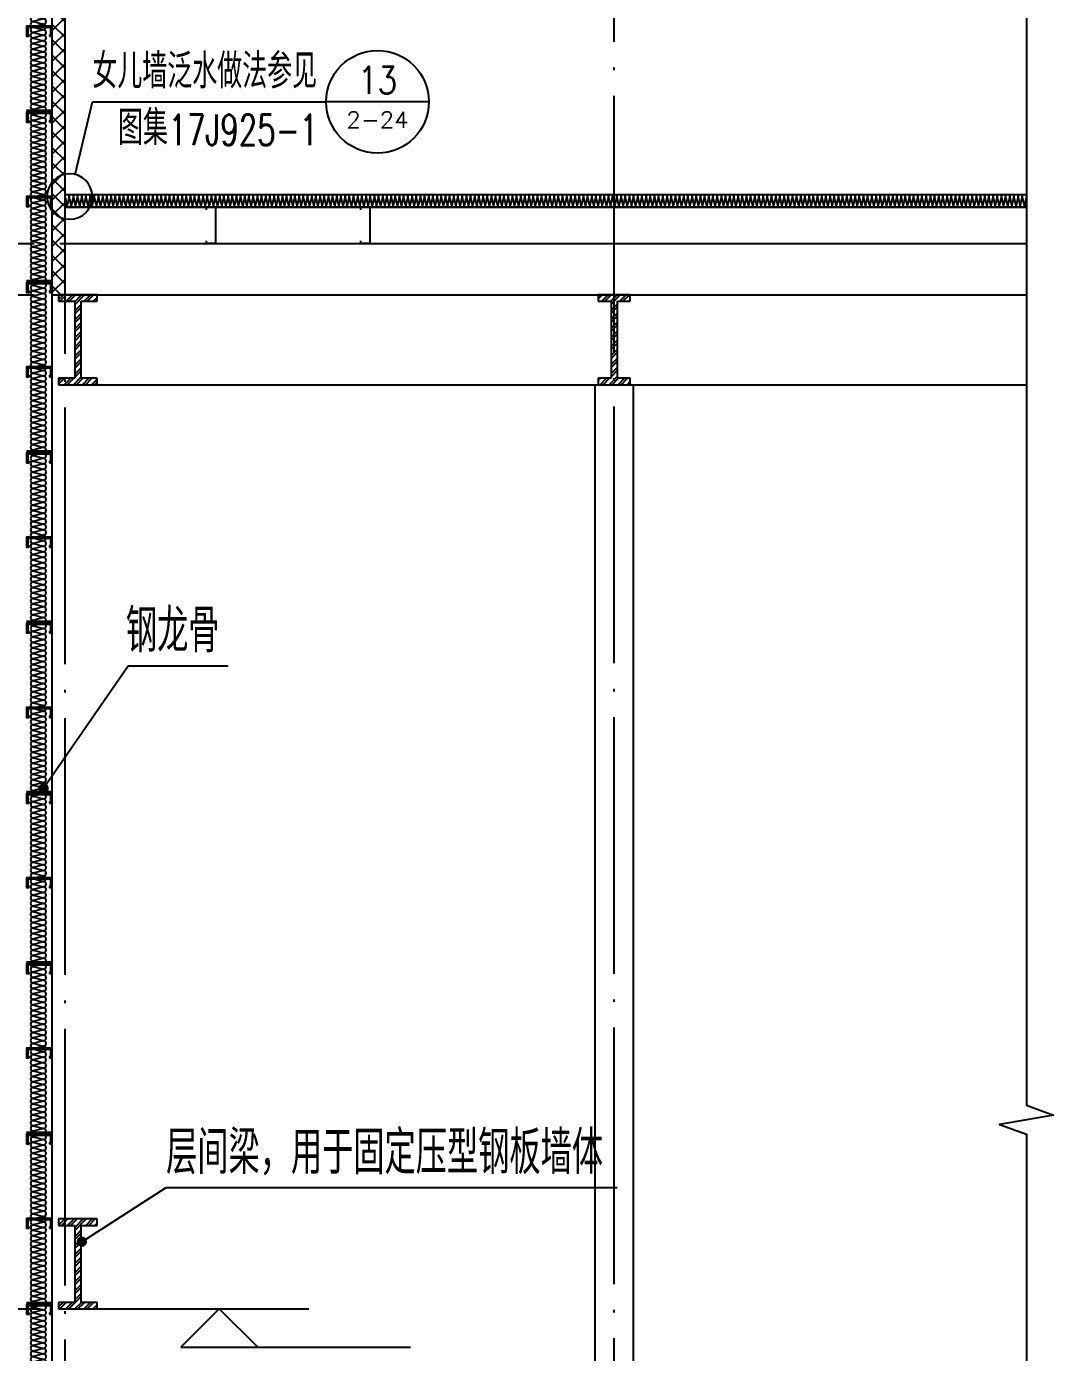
# Model space of a CAD drawing. Extents: x -1899985 to -450366, y 556196 to 2151267.
# Drawn here: x -1013564 to -1005567, y 574917 to 585248 of the extents above; entities that cross this region are included whole.
import ezdxf
from ezdxf.enums import TextEntityAlignment as Align

# ---------------------------------------------------------------- set-up
doc = ezdxf.new("R2010")
doc.units = 0
doc.header["$LTSCALE"] = 1000
doc.header["$MEASUREMENT"] = 0
doc.linetypes.add('__DASH', pattern=[0.35, 0.25, -0.1])
doc.linetypes.add('DOTE', pattern=[2.42, 2, -0.2, 0.02, -0.2])
for name, color, linetype in [('A-AXIS-DOTE', 14, 'DOTE'), ('A-AXIS-SYMB', 3, 'Continuous'), ('A-HATCH-2', 251, 'Continuous'), ('A-LIN-V', 9, 'Continuous'), ('AS-COLN', 6, 'Continuous'), ('AS-WALL', 40, 'Continuous'), ('DIM_ELEV', 3, 'Continuous'), ('DIM_SYMB', 3, 'Continuous'), ('PUB_HATCH', 8, 'Continuous'), ('PUB_TEXT', 7, 'Continuous'), ('建-墙-填充', 8, 'Continuous'), ('建-柱-钢', 9, 'Continuous')]:
    doc.layers.add(name, color=color, linetype=linetype)
doc.styles.add('_TCH_DIM', font='SIMPLEX', dxfattribs={"bigfont": 'GBCBIG'})
pattern_1 = [(45, (0, 0), (-35.355339, 35.355339), []), (45, (23.57, 0), (-35.355339, 35.355339), [])]

# ---------------------------------------------------------------- blocks, each defined once
blk = doc.blocks.new('G$CBF9D2CED')
at = {"layer": '建-墙-填充'}
h = blk.add_hatch(dxfattribs=at)
h.set_pattern_fill('金属', color=256, scale=20, style=0)
h.set_pattern_definition(pattern_1)
h.paths.add_polyline_path([(-150, 0), (-150, -50), (-25, -50), (-25, -650), (-150, -650), (-150, -700), (150, -700), (150, -650), (25, -650), (25, -50), (150, -50), (150, 0)])
at = {"layer": '建-柱-钢'}
for p, q in [((-150, 0), (-150, -50)), ((150, 0), (-150, 0)), ((150, -50), (150, 0)), ((-150, -50), (-25, -50)), ((-25, -50), (-25, -650)), ((25, -650), (25, -50)), ((25, -50), (150, -50)), ((-25, -650), (-150, -650)), ((-150, -650), (-150, -700)), ((-150, -700), (150, -700)), ((150, -650), (25, -650)), ((150, -700), (150, -650))]:
    blk.add_line(p, q, dxfattribs=at)
blk = doc.blocks.new('CURVEPATTERNLIB$SYSLIB$岩棉板')
at = {"color": 0}
for p, q in [((0, -17), (12, -67)), ((12, -67), (24, -17))]:
    blk.add_line(p, q, dxfattribs=at)
for centre, start, end in [((12, -17), 0, 180), ((0, -67), 270, 0), ((24, -67), 180, 270)]:
    blk.add_arc(centre, 12, start, end, dxfattribs=at)
blk = doc.blocks.new('CURVEPATTERNLIB$SYSLIB$防水材料1')
at = {"layer": 'PUB_HATCH'}
h = blk.add_hatch(dxfattribs=at)
h.set_pattern_fill('ANSI31', color=256, scale=10, angle=90, style=0)
h.set_pattern_definition([(45, (-196995.837, -685381.036), (11.22532015, -11.22532015), [])])
h.paths.add_polyline_path([(35, 0), (0, 0), (0, -100), (35, -100), (35, -90), (30, -90), (30, -95), (5, -95), (5, -5), (30, -5), (30, -10), (35, -10)])
h = blk.add_hatch(dxfattribs=at)
h.set_pattern_fill('ANSI31', color=256, scale=10, angle=90, style=0)
h.set_pattern_definition([(45, (-196695.837, -685381.036), (11.22532015, -11.22532015), [])])
h.paths.add_polyline_path([(335, 0), (300, 0), (300, -100), (335, -100), (335, -90), (330, -90), (330, -95), (305, -95), (305, -5), (330, -5), (330, -10), (335, -10)])
at = {"layer": 'A-LIN-V', "extrusion": (-3.26108e-18, 2.41725e-31, -1)}
blk.add_line((600, 0), (600, -100), dxfattribs=at)
at = {"layer": 'A-LIN-V'}
for p, q in [((30, -10), (35, -10)), ((330, -10), (335, -10)), ((30, -90), (35, -90)), ((330, -90), (335, -90))]:
    blk.add_line(p, q, dxfattribs=at)
at = {"layer": 'A-LIN-V', "extrusion": (-3.26108e-18, 2.41725e-31, -1)}
for points in [[(-35, -10), (-35, 0), (0, 0), (0, -100), (-35, -100), (-35, -90)], [(-335, -10), (-335, 0), (-300, 0), (-300, -100), (-335, -100), (-335, -90)], [(-30, -10), (-30, -5), (-5, -5), (-5, -95), (-30, -95), (-30, -90)], [(-330, -10), (-330, -5), (-305, -5), (-305, -95), (-330, -95), (-330, -90)]]:
    blk.add_lwpolyline(points, dxfattribs=at)
at = {"layer": 'A-LIN-V', "xscale": 0.8142221102150538, "yscale": 0.8108108108108109, "zscale": 0.8142221102150538}
for p in [(0, -20.1), (19.5, -20.1), (39.1, -20.1), (58.6, -20.1), (78.2, -20.1), (97.7, -20.1), (117.2, -20.1), (136.8, -20.1), (156.3, -20.1), (175.9, -20.1), (195.4, -20.1), (215, -20.1), (234.5, -20.1), (254, -20.1), (273.6, -20.1), (293.1, -20.1), (312.7, -20.1), (332.2, -20.1), (351.7, -20.1), (371.3, -20.1), (390.8, -20.1), (410.4, -20.1), (429.9, -20.1), (449.5, -20.1), (469, -20.1), (488.5, -20.1), (508.1, -20.1), (527.6, -20.1), (547.2, -20.1), (566.7, -20.1), (586.2, -20.1)]:
    blk.add_blockref('CURVEPATTERNLIB$SYSLIB$岩棉板', p, dxfattribs=at)

msp = doc.modelspace()

# ---------------------------------------------------------------- hatches: boundary and pattern name
at = {"layer": 'PUB_HATCH'}
h = msp.add_hatch(dxfattribs=at)
h.set_pattern_fill('多孔材料', color=256, scale=30, style=0)
h.set_pattern_definition([(45, (60, 0), (-60.000061, 60.000061), []), (135, (60, 0), (-60.000061, -60.000061), [])])
h.paths.add_polyline_path([(-1013264.3, 583157.5), (-1013264.3, 585907.5), (-1013364.3, 585907.5), (-1013364.3, 583157.5)])
at = {"layer": '建-墙-填充'}
h = msp.add_hatch(dxfattribs=at)
h.set_pattern_fill('金属', color=256, scale=20, style=0)
h.set_pattern_definition(pattern_1)
h.paths.add_polyline_path([(-1009112.4, 583157.5), (-1009112.4, 583107.5), (-1009012.4, 583107.5), (-1009012.4, 582507.5), (-1009112.4, 582507.5), (-1009112.4, 582457.5), (-1008862.4, 582457.5), (-1008862.4, 582507.5), (-1008962.4, 582507.5), (-1008962.4, 583107.5), (-1008862.4, 583107.5), (-1008862.4, 583157.5)])

# ---------------------------------------------------------------- linework, layer by layer
at = {"layer": 'A-AXIS-DOTE'}
for p, q in [((-1008987.4, 565767.9), (-1008987.4, 590567)), ((-1013264.3, 565758.8), (-1013264.3, 585146))]:
    msp.add_line(p, q, dxfattribs=at)
at = {"layer": 'A-AXIS-DOTE', "linetype": '__DASH', "ltscale": 2}
for p, q in [((-1020303.7, 583557.5), (-1005777.2, 583557.5)), ((-1020303.7, 583157.5), (-1005777.2, 583157.5)), ((-1014666.6, 575257.5), (-1011178.9, 575257.5))]:
    msp.add_line(p, q, dxfattribs=at)
at = {"layer": 'A-AXIS-SYMB'}
for p, q in [((-1013186.8, 584095.6), (-1013049.3, 584661.2)), ((-1013049.3, 584661.2), (-1011231, 584661.2)), ((-1010431, 584661.2), (-1011231, 584661.2)), ((-1013431.4, 579312.5), (-1012773.9, 580267.2)), ((-1012773.9, 580267.2), (-1011992.9, 580267.2)), ((-1013133.5, 575779.8), (-1012476.1, 576201.9)), ((-1012476.1, 576201.9), (-1008965.7, 576201.9))]:
    msp.add_line(p, q, dxfattribs=at)
msp.add_lwpolyline([(-1013051.6, 583923.5, 1), (-1013405.7, 583923.5, 1)], format="xyb", close=True, dxfattribs=at)
at = {"layer": 'A-AXIS-SYMB', "const_width": 40}
for points in [[(-1013442.7, 579296, 1), (-1013420, 579329, 1)], [(-1013150.3, 575769, 1), (-1013116.7, 575790.7, 1)]]:
    msp.add_lwpolyline(points, format="xyb", close=True, dxfattribs=at)
at = {"layer": 'A-AXIS-SYMB'}
msp.add_circle((-1010831, 584661.2), 400, dxfattribs=at)
at = {"layer": 'A-LIN-V'}
for p, q in [((-1013264.3, 583557.5), (-1005777.2, 583557.5)), ((-1013364.3, 572757.5), (-1013364.3, 583157.5)), ((-1013114.3, 583157.5), (-1005777.2, 583157.5)), ((-1013114.3, 582457.5), (-1005777.2, 582457.5)), ((-1009137.4, 572757.5), (-1009137.4, 582457.5)), ((-1008837.4, 572757.5), (-1008837.4, 582457.5))]:
    msp.add_line(p, q, dxfattribs=at)
for points in [[(-1012162.1, 583819.5), (-1012162.1, 583839.5), (-1012092.1, 583839.5), (-1012092.1, 583557.5), (-1012162.1, 583557.5), (-1012162.1, 583577.5)], [(-1010960, 583819.5), (-1010960, 583839.5), (-1010890, 583839.5), (-1010890, 583557.5), (-1010960, 583557.5), (-1010960, 583577.5)]]:
    msp.add_lwpolyline(points, dxfattribs=at)
at = {"layer": 'AS-COLN'}
for p, q in [((-1013264.3, 583939.5), (-1005777.2, 583939.5)), ((-1013264.3, 583839.5), (-1005777.2, 583839.5))]:
    msp.add_line(p, q, dxfattribs=at)
at = {"layer": 'AS-WALL'}
for p, q in [((-1013364.3, 583157.5), (-1013364.3, 585907.5)), ((-1013264.3, 583157.5), (-1013264.3, 585907.5)), ((-1013364.3, 583157.5), (-1013264.3, 583157.5))]:
    msp.add_line(p, q, dxfattribs=at)
at = {"layer": 'DIM_ELEV'}
for p, q in [((-1013064.3, 575257.5), (-1011763.1, 575257.5)), ((-1012063.1, 575257.5), (-1012363.1, 574957.5)), ((-1012063.1, 575257.5), (-1011763.1, 574957.5)), ((-1012363.1, 574957.5), (-1010575.1, 574957.5))]:
    msp.add_line(p, q, dxfattribs=at)
at = {"layer": 'DIM_SYMB'}
msp.add_lwpolyline([(-1005777.2, 587596.5), (-1005777.2, 576842.6), (-1005567.2, 576766.2), (-1005987.2, 576692.2), (-1005777.2, 576617.6), (-1005777.2, 565863.8)], dxfattribs=at)
at = {"layer": '建-柱-钢'}
for p, q in [((-1009112.4, 583157.5), (-1009112.4, 583107.5)), ((-1008862.4, 583157.5), (-1009112.4, 583157.5)), ((-1009112.4, 583107.5), (-1009012.4, 583107.5)), ((-1009012.4, 583107.5), (-1009012.4, 582507.5)), ((-1008962.4, 582507.5), (-1008962.4, 583107.5)), ((-1008962.4, 583107.5), (-1008862.4, 583107.5)), ((-1008862.4, 583107.5), (-1008862.4, 583157.5)), ((-1009012.4, 582507.5), (-1009112.4, 582507.5)), ((-1009112.4, 582507.5), (-1009112.4, 582457.5)), ((-1008862.4, 582507.5), (-1008962.4, 582507.5)), ((-1008862.4, 582457.5), (-1008862.4, 582507.5)), ((-1009112.4, 582457.5), (-1008862.4, 582457.5))]:
    msp.add_line(p, q, dxfattribs=at)

# ---------------------------------------------------------------- block references
at = {"layer": 'A-HATCH-2'}
for name, p, xscale, yscale, zscale, rotation in [('CURVEPATTERNLIB$SYSLIB$防水材料1', (-1013364.3, 585907.5), 2.190559711114787, 1.999999999990687, 1.999999999990687, 269.9999999972877), ('CURVEPATTERNLIB$SYSLIB$防水材料1', (-1013364.3, 584580.5), 2.190559711114787, 1.999999999990687, 1.999999999990687, 269.9999999972877), ('CURVEPATTERNLIB$SYSLIB$岩棉板', (-1013231.7, 583946.5), -1.356361265738825, 1.351351351351351, 1.351351351351351, 359.9999999999475), ('CURVEPATTERNLIB$SYSLIB$岩棉板', (-1013199.2, 583946.5), -1.356361265738825, 1.351351351351351, 1.351351351351351, 359.9999999999475), ('CURVEPATTERNLIB$SYSLIB$岩棉板', (-1013166.6, 583946.5), -1.356361265738825, 1.351351351351351, 1.351351351351351, 359.9999999999475), ('CURVEPATTERNLIB$SYSLIB$岩棉板', (-1013134.1, 583946.5), -1.356361265738825, 1.351351351351351, 1.351351351351351, 359.9999999999475), ('CURVEPATTERNLIB$SYSLIB$岩棉板', (-1013101.5, 583946.5), -1.356361265738825, 1.351351351351351, 1.351351351351351, 359.9999999999475), ('CURVEPATTERNLIB$SYSLIB$岩棉板', (-1013069, 583946.5), -1.356361265738825, 1.351351351351351, 1.351351351351351, 359.9999999999475), ('CURVEPATTERNLIB$SYSLIB$岩棉板', (-1013036.4, 583946.5), -1.356361265738825, 1.351351351351351, 1.351351351351351, 359.9999999999475), ('CURVEPATTERNLIB$SYSLIB$岩棉板', (-1013003.8, 583946.5), -1.356361265738825, 1.351351351351351, 1.351351351351351, 359.9999999999475), ('CURVEPATTERNLIB$SYSLIB$岩棉板', (-1012971.3, 583946.5), -1.356361265738825, 1.351351351351351, 1.351351351351351, 359.9999999999475), ('CURVEPATTERNLIB$SYSLIB$岩棉板', (-1012938.7, 583946.5), -1.356361265738825, 1.351351351351351, 1.351351351351351, 359.9999999999475), ('CURVEPATTERNLIB$SYSLIB$岩棉板', (-1012906.2, 583946.5), -1.356361265738825, 1.351351351351351, 1.351351351351351, 359.9999999999475), ('CURVEPATTERNLIB$SYSLIB$岩棉板', (-1012873.6, 583946.5), -1.356361265738825, 1.351351351351351, 1.351351351351351, 359.9999999999475), ('CURVEPATTERNLIB$SYSLIB$岩棉板', (-1012841.1, 583946.5), -1.356361265738825, 1.351351351351351, 1.351351351351351, 359.9999999999475), ('CURVEPATTERNLIB$SYSLIB$岩棉板', (-1012808.5, 583946.5), -1.356361265738825, 1.351351351351351, 1.351351351351351, 359.9999999999475), ('CURVEPATTERNLIB$SYSLIB$岩棉板', (-1012776, 583946.5), -1.356361265738825, 1.351351351351351, 1.351351351351351, 359.9999999999475), ('CURVEPATTERNLIB$SYSLIB$岩棉板', (-1012743.4, 583946.5), -1.356361265738825, 1.351351351351351, 1.351351351351351, 359.9999999999475), ('CURVEPATTERNLIB$SYSLIB$岩棉板', (-1012710.9, 583946.5), -1.356361265738825, 1.351351351351351, 1.351351351351351, 359.9999999999475), ('CURVEPATTERNLIB$SYSLIB$岩棉板', (-1012678.3, 583946.5), -1.356361265738825, 1.351351351351351, 1.351351351351351, 359.9999999999475), ('CURVEPATTERNLIB$SYSLIB$岩棉板', (-1012645.8, 583946.5), -1.356361265738825, 1.351351351351351, 1.351351351351351, 359.9999999999475), ('CURVEPATTERNLIB$SYSLIB$岩棉板', (-1012613.2, 583946.5), -1.356361265738825, 1.351351351351351, 1.351351351351351, 359.9999999999475), ('CURVEPATTERNLIB$SYSLIB$岩棉板', (-1012580.7, 583946.5), -1.356361265738825, 1.351351351351351, 1.351351351351351, 359.9999999999475), ('CURVEPATTERNLIB$SYSLIB$岩棉板', (-1012548.1, 583946.5), -1.356361265738825, 1.351351351351351, 1.351351351351351, 359.9999999999475), ('CURVEPATTERNLIB$SYSLIB$岩棉板', (-1012515.6, 583946.5), -1.356361265738825, 1.351351351351351, 1.351351351351351, 359.9999999999475), ('CURVEPATTERNLIB$SYSLIB$岩棉板', (-1012483, 583946.5), -1.356361265738825, 1.351351351351351, 1.351351351351351, 359.9999999999475), ('CURVEPATTERNLIB$SYSLIB$岩棉板', (-1012450.5, 583946.5), -1.356361265738825, 1.351351351351351, 1.351351351351351, 359.9999999999475), ('CURVEPATTERNLIB$SYSLIB$岩棉板', (-1012417.9, 583946.5), -1.356361265738825, 1.351351351351351, 1.351351351351351, 359.9999999999475), ('CURVEPATTERNLIB$SYSLIB$岩棉板', (-1012385.3, 583946.5), -1.356361265738825, 1.351351351351351, 1.351351351351351, 359.9999999999475), ('CURVEPATTERNLIB$SYSLIB$岩棉板', (-1012352.8, 583946.5), -1.356361265738825, 1.351351351351351, 1.351351351351351, 359.9999999999475), ('CURVEPATTERNLIB$SYSLIB$岩棉板', (-1012320.2, 583946.5), -1.356361265738825, 1.351351351351351, 1.351351351351351, 359.9999999999475), ('CURVEPATTERNLIB$SYSLIB$岩棉板', (-1012287.7, 583946.5), -1.356361265738825, 1.351351351351351, 1.351351351351351, 359.9999999999475), ('CURVEPATTERNLIB$SYSLIB$岩棉板', (-1012255.1, 583946.5), -1.356361265738825, 1.351351351351351, 1.351351351351351, 359.9999999999475), ('CURVEPATTERNLIB$SYSLIB$岩棉板', (-1012222.6, 583946.5), -1.356361265738825, 1.351351351351351, 1.351351351351351, 359.9999999999475), ('CURVEPATTERNLIB$SYSLIB$岩棉板', (-1012190, 583946.5), -1.356361265738825, 1.351351351351351, 1.351351351351351, 359.9999999999475), ('CURVEPATTERNLIB$SYSLIB$岩棉板', (-1012157.5, 583946.5), -1.356361265738825, 1.351351351351351, 1.351351351351351, 359.9999999999475), ('CURVEPATTERNLIB$SYSLIB$岩棉板', (-1012124.9, 583946.5), -1.356361265738825, 1.351351351351351, 1.351351351351351, 359.9999999999475), ('CURVEPATTERNLIB$SYSLIB$岩棉板', (-1012092.4, 583946.5), -1.356361265738825, 1.351351351351351, 1.351351351351351, 359.9999999999475), ('CURVEPATTERNLIB$SYSLIB$岩棉板', (-1012059.8, 583946.5), -1.356361265738825, 1.351351351351351, 1.351351351351351, 359.9999999999475), ('CURVEPATTERNLIB$SYSLIB$岩棉板', (-1012027.3, 583946.5), -1.356361265738825, 1.351351351351351, 1.351351351351351, 359.9999999999475), ('CURVEPATTERNLIB$SYSLIB$岩棉板', (-1011994.7, 583946.5), -1.356361265738825, 1.351351351351351, 1.351351351351351, 359.9999999999475), ('CURVEPATTERNLIB$SYSLIB$岩棉板', (-1011962.2, 583946.5), -1.356361265738825, 1.351351351351351, 1.351351351351351, 359.9999999999475), ('CURVEPATTERNLIB$SYSLIB$岩棉板', (-1011929.6, 583946.5), -1.356361265738825, 1.351351351351351, 1.351351351351351, 359.9999999999475), ('CURVEPATTERNLIB$SYSLIB$岩棉板', (-1011897.1, 583946.5), -1.356361265738825, 1.351351351351351, 1.351351351351351, 359.9999999999475), ('CURVEPATTERNLIB$SYSLIB$岩棉板', (-1011864.5, 583946.5), -1.356361265738825, 1.351351351351351, 1.351351351351351, 359.9999999999475), ('CURVEPATTERNLIB$SYSLIB$岩棉板', (-1011832, 583946.5), -1.356361265738825, 1.351351351351351, 1.351351351351351, 359.9999999999475), ('CURVEPATTERNLIB$SYSLIB$岩棉板', (-1011799.4, 583946.5), -1.356361265738825, 1.351351351351351, 1.351351351351351, 359.9999999999475), ('CURVEPATTERNLIB$SYSLIB$岩棉板', (-1011766.8, 583946.5), -1.356361265738825, 1.351351351351351, 1.351351351351351, 359.9999999999475), ('CURVEPATTERNLIB$SYSLIB$岩棉板', (-1011734.3, 583946.5), -1.356361265738825, 1.351351351351351, 1.351351351351351, 359.9999999999475), ('CURVEPATTERNLIB$SYSLIB$岩棉板', (-1011701.7, 583946.5), -1.356361265738825, 1.351351351351351, 1.351351351351351, 359.9999999999475), ('CURVEPATTERNLIB$SYSLIB$岩棉板', (-1011669.2, 583946.5), -1.356361265738825, 1.351351351351351, 1.351351351351351, 359.9999999999475), ('CURVEPATTERNLIB$SYSLIB$岩棉板', (-1011636.6, 583946.5), -1.356361265738825, 1.351351351351351, 1.351351351351351, 359.9999999999475), ('CURVEPATTERNLIB$SYSLIB$岩棉板', (-1011604.1, 583946.5), -1.356361265738825, 1.351351351351351, 1.351351351351351, 359.9999999999475), ('CURVEPATTERNLIB$SYSLIB$岩棉板', (-1011571.5, 583946.5), -1.356361265738825, 1.351351351351351, 1.351351351351351, 359.9999999999475), ('CURVEPATTERNLIB$SYSLIB$岩棉板', (-1011539, 583946.5), -1.356361265738825, 1.351351351351351, 1.351351351351351, 359.9999999999475), ('CURVEPATTERNLIB$SYSLIB$岩棉板', (-1011506.4, 583946.5), -1.356361265738825, 1.351351351351351, 1.351351351351351, 359.9999999999475), ('CURVEPATTERNLIB$SYSLIB$岩棉板', (-1011473.9, 583946.5), -1.356361265738825, 1.351351351351351, 1.351351351351351, 359.9999999999475), ('CURVEPATTERNLIB$SYSLIB$岩棉板', (-1011441.3, 583946.5), -1.356361265738825, 1.351351351351351, 1.351351351351351, 359.9999999999475), ('CURVEPATTERNLIB$SYSLIB$岩棉板', (-1011408.8, 583946.5), -1.356361265738825, 1.351351351351351, 1.351351351351351, 359.9999999999475), ('CURVEPATTERNLIB$SYSLIB$岩棉板', (-1011376.2, 583946.5), -1.356361265738825, 1.351351351351351, 1.351351351351351, 359.9999999999475), ('CURVEPATTERNLIB$SYSLIB$岩棉板', (-1011343.7, 583946.5), -1.356361265738825, 1.351351351351351, 1.351351351351351, 359.9999999999475), ('CURVEPATTERNLIB$SYSLIB$岩棉板', (-1011311.1, 583946.5), -1.356361265738825, 1.351351351351351, 1.351351351351351, 359.9999999999475), ('CURVEPATTERNLIB$SYSLIB$岩棉板', (-1011278.6, 583946.5), -1.356361265738825, 1.351351351351351, 1.351351351351351, 359.9999999999475), ('CURVEPATTERNLIB$SYSLIB$岩棉板', (-1011246, 583946.5), -1.356361265738825, 1.351351351351351, 1.351351351351351, 359.9999999999475), ('CURVEPATTERNLIB$SYSLIB$岩棉板', (-1011213.4, 583946.5), -1.356361265738825, 1.351351351351351, 1.351351351351351, 359.9999999999475), ('CURVEPATTERNLIB$SYSLIB$岩棉板', (-1011180.9, 583946.5), -1.356361265738825, 1.351351351351351, 1.351351351351351, 359.9999999999475), ('CURVEPATTERNLIB$SYSLIB$岩棉板', (-1011148.3, 583946.5), -1.356361265738825, 1.351351351351351, 1.351351351351351, 359.9999999999475), ('CURVEPATTERNLIB$SYSLIB$岩棉板', (-1011115.8, 583946.5), -1.356361265738825, 1.351351351351351, 1.351351351351351, 359.9999999999475), ('CURVEPATTERNLIB$SYSLIB$岩棉板', (-1011083.2, 583946.5), -1.356361265738825, 1.351351351351351, 1.351351351351351, 359.9999999999475), ('CURVEPATTERNLIB$SYSLIB$岩棉板', (-1011050.7, 583946.5), -1.356361265738825, 1.351351351351351, 1.351351351351351, 359.9999999999475), ('CURVEPATTERNLIB$SYSLIB$岩棉板', (-1011018.1, 583946.5), -1.356361265738825, 1.351351351351351, 1.351351351351351, 359.9999999999475), ('CURVEPATTERNLIB$SYSLIB$岩棉板', (-1010985.6, 583946.5), -1.356361265738825, 1.351351351351351, 1.351351351351351, 359.9999999999475), ('CURVEPATTERNLIB$SYSLIB$岩棉板', (-1010953, 583946.5), -1.356361265738825, 1.351351351351351, 1.351351351351351, 359.9999999999475), ('CURVEPATTERNLIB$SYSLIB$岩棉板', (-1010920.5, 583946.5), -1.356361265738825, 1.351351351351351, 1.351351351351351, 359.9999999999475), ('CURVEPATTERNLIB$SYSLIB$岩棉板', (-1010887.9, 583946.5), -1.356361265738825, 1.351351351351351, 1.351351351351351, 359.9999999999475), ('CURVEPATTERNLIB$SYSLIB$岩棉板', (-1010855.4, 583946.5), -1.356361265738825, 1.351351351351351, 1.351351351351351, 359.9999999999475), ('CURVEPATTERNLIB$SYSLIB$岩棉板', (-1010822.8, 583946.5), -1.356361265738825, 1.351351351351351, 1.351351351351351, 359.9999999999475), ('CURVEPATTERNLIB$SYSLIB$岩棉板', (-1010790.3, 583946.5), -1.356361265738825, 1.351351351351351, 1.351351351351351, 359.9999999999475), ('CURVEPATTERNLIB$SYSLIB$岩棉板', (-1010757.7, 583946.5), -1.356361265738825, 1.351351351351351, 1.351351351351351, 359.9999999999475), ('CURVEPATTERNLIB$SYSLIB$岩棉板', (-1010725.2, 583946.5), -1.356361265738825, 1.351351351351351, 1.351351351351351, 359.9999999999475), ('CURVEPATTERNLIB$SYSLIB$岩棉板', (-1010692.6, 583946.5), -1.356361265738825, 1.351351351351351, 1.351351351351351, 359.9999999999475), ('CURVEPATTERNLIB$SYSLIB$岩棉板', (-1010660.1, 583946.5), -1.356361265738825, 1.351351351351351, 1.351351351351351, 359.9999999999475), ('CURVEPATTERNLIB$SYSLIB$岩棉板', (-1010627.5, 583946.5), -1.356361265738825, 1.351351351351351, 1.351351351351351, 359.9999999999475), ('CURVEPATTERNLIB$SYSLIB$岩棉板', (-1010594.9, 583946.5), -1.356361265738825, 1.351351351351351, 1.351351351351351, 359.9999999999475), ('CURVEPATTERNLIB$SYSLIB$岩棉板', (-1010562.4, 583946.5), -1.356361265738825, 1.351351351351351, 1.351351351351351, 359.9999999999475), ('CURVEPATTERNLIB$SYSLIB$岩棉板', (-1010529.8, 583946.5), -1.356361265738825, 1.351351351351351, 1.351351351351351, 359.9999999999475), ('CURVEPATTERNLIB$SYSLIB$岩棉板', (-1010497.3, 583946.5), -1.356361265738825, 1.351351351351351, 1.351351351351351, 359.9999999999475), ('CURVEPATTERNLIB$SYSLIB$岩棉板', (-1010464.7, 583946.5), -1.356361265738825, 1.351351351351351, 1.351351351351351, 359.9999999999475), ('CURVEPATTERNLIB$SYSLIB$岩棉板', (-1010432.2, 583946.5), -1.356361265738825, 1.351351351351351, 1.351351351351351, 359.9999999999475), ('CURVEPATTERNLIB$SYSLIB$岩棉板', (-1010399.6, 583946.5), -1.356361265738825, 1.351351351351351, 1.351351351351351, 359.9999999999475), ('CURVEPATTERNLIB$SYSLIB$岩棉板', (-1010367.1, 583946.5), -1.356361265738825, 1.351351351351351, 1.351351351351351, 359.9999999999475), ('CURVEPATTERNLIB$SYSLIB$岩棉板', (-1010334.5, 583946.5), -1.356361265738825, 1.351351351351351, 1.351351351351351, 359.9999999999475), ('CURVEPATTERNLIB$SYSLIB$岩棉板', (-1010302, 583946.5), -1.356361265738825, 1.351351351351351, 1.351351351351351, 359.9999999999475), ('CURVEPATTERNLIB$SYSLIB$岩棉板', (-1010269.4, 583946.5), -1.356361265738825, 1.351351351351351, 1.351351351351351, 359.9999999999475), ('CURVEPATTERNLIB$SYSLIB$岩棉板', (-1010236.9, 583946.5), -1.356361265738825, 1.351351351351351, 1.351351351351351, 359.9999999999475), ('CURVEPATTERNLIB$SYSLIB$岩棉板', (-1010204.3, 583946.5), -1.356361265738825, 1.351351351351351, 1.351351351351351, 359.9999999999475), ('CURVEPATTERNLIB$SYSLIB$岩棉板', (-1010171.8, 583946.5), -1.356361265738825, 1.351351351351351, 1.351351351351351, 359.9999999999475), ('CURVEPATTERNLIB$SYSLIB$岩棉板', (-1010139.2, 583946.5), -1.356361265738825, 1.351351351351351, 1.351351351351351, 359.9999999999475), ('CURVEPATTERNLIB$SYSLIB$岩棉板', (-1010106.7, 583946.5), -1.356361265738825, 1.351351351351351, 1.351351351351351, 359.9999999999475), ('CURVEPATTERNLIB$SYSLIB$岩棉板', (-1010074.1, 583946.5), -1.356361265738825, 1.351351351351351, 1.351351351351351, 359.9999999999475), ('CURVEPATTERNLIB$SYSLIB$岩棉板', (-1010041.6, 583946.5), -1.356361265738825, 1.351351351351351, 1.351351351351351, 359.9999999999475), ('CURVEPATTERNLIB$SYSLIB$岩棉板', (-1010009, 583946.5), -1.356361265738825, 1.351351351351351, 1.351351351351351, 359.9999999999475), ('CURVEPATTERNLIB$SYSLIB$岩棉板', (-1009976.4, 583946.5), -1.356361265738825, 1.351351351351351, 1.351351351351351, 359.9999999999475), ('CURVEPATTERNLIB$SYSLIB$岩棉板', (-1009943.9, 583946.5), -1.356361265738825, 1.351351351351351, 1.351351351351351, 359.9999999999475), ('CURVEPATTERNLIB$SYSLIB$岩棉板', (-1009911.3, 583946.5), -1.356361265738825, 1.351351351351351, 1.351351351351351, 359.9999999999475), ('CURVEPATTERNLIB$SYSLIB$岩棉板', (-1009878.8, 583946.5), -1.356361265738825, 1.351351351351351, 1.351351351351351, 359.9999999999475), ('CURVEPATTERNLIB$SYSLIB$岩棉板', (-1009846.2, 583946.5), -1.356361265738825, 1.351351351351351, 1.351351351351351, 359.9999999999475), ('CURVEPATTERNLIB$SYSLIB$岩棉板', (-1009813.7, 583946.5), -1.356361265738825, 1.351351351351351, 1.351351351351351, 359.9999999999475), ('CURVEPATTERNLIB$SYSLIB$岩棉板', (-1009781.1, 583946.5), -1.356361265738825, 1.351351351351351, 1.351351351351351, 359.9999999999475), ('CURVEPATTERNLIB$SYSLIB$岩棉板', (-1009748.6, 583946.5), -1.356361265738825, 1.351351351351351, 1.351351351351351, 359.9999999999475), ('CURVEPATTERNLIB$SYSLIB$岩棉板', (-1009716, 583946.5), -1.356361265738825, 1.351351351351351, 1.351351351351351, 359.9999999999475), ('CURVEPATTERNLIB$SYSLIB$岩棉板', (-1009683.5, 583946.5), -1.356361265738825, 1.351351351351351, 1.351351351351351, 359.9999999999475), ('CURVEPATTERNLIB$SYSLIB$岩棉板', (-1009650.9, 583946.5), -1.356361265738825, 1.351351351351351, 1.351351351351351, 359.9999999999475), ('CURVEPATTERNLIB$SYSLIB$岩棉板', (-1009618.4, 583946.5), -1.356361265738825, 1.351351351351351, 1.351351351351351, 359.9999999999475), ('CURVEPATTERNLIB$SYSLIB$岩棉板', (-1009585.8, 583946.5), -1.356361265738825, 1.351351351351351, 1.351351351351351, 359.9999999999475), ('CURVEPATTERNLIB$SYSLIB$岩棉板', (-1009553.3, 583946.5), -1.356361265738825, 1.351351351351351, 1.351351351351351, 359.9999999999475), ('CURVEPATTERNLIB$SYSLIB$岩棉板', (-1009520.7, 583946.5), -1.356361265738825, 1.351351351351351, 1.351351351351351, 359.9999999999475), ('CURVEPATTERNLIB$SYSLIB$岩棉板', (-1009488.2, 583946.5), -1.356361265738825, 1.351351351351351, 1.351351351351351, 359.9999999999475), ('CURVEPATTERNLIB$SYSLIB$岩棉板', (-1009455.6, 583946.5), -1.356361265738825, 1.351351351351351, 1.351351351351351, 359.9999999999475), ('CURVEPATTERNLIB$SYSLIB$岩棉板', (-1009423.1, 583946.5), -1.356361265738825, 1.351351351351351, 1.351351351351351, 359.9999999999475), ('CURVEPATTERNLIB$SYSLIB$岩棉板', (-1009390.5, 583946.5), -1.356361265738825, 1.351351351351351, 1.351351351351351, 359.9999999999475), ('CURVEPATTERNLIB$SYSLIB$岩棉板', (-1009357.9, 583946.5), -1.356361265738825, 1.351351351351351, 1.351351351351351, 359.9999999999475), ('CURVEPATTERNLIB$SYSLIB$岩棉板', (-1009325.4, 583946.5), -1.356361265738825, 1.351351351351351, 1.351351351351351, 359.9999999999475), ('CURVEPATTERNLIB$SYSLIB$岩棉板', (-1009292.8, 583946.5), -1.356361265738825, 1.351351351351351, 1.351351351351351, 359.9999999999475), ('CURVEPATTERNLIB$SYSLIB$岩棉板', (-1009260.3, 583946.5), -1.356361265738825, 1.351351351351351, 1.351351351351351, 359.9999999999475), ('CURVEPATTERNLIB$SYSLIB$岩棉板', (-1009227.7, 583946.5), -1.356361265738825, 1.351351351351351, 1.351351351351351, 359.9999999999475), ('CURVEPATTERNLIB$SYSLIB$岩棉板', (-1009195.2, 583946.5), -1.356361265738825, 1.351351351351351, 1.351351351351351, 359.9999999999475), ('CURVEPATTERNLIB$SYSLIB$岩棉板', (-1009162.6, 583946.5), -1.356361265738825, 1.351351351351351, 1.351351351351351, 359.9999999999475), ('CURVEPATTERNLIB$SYSLIB$岩棉板', (-1009130.1, 583946.5), -1.356361265738825, 1.351351351351351, 1.351351351351351, 359.9999999999475), ('CURVEPATTERNLIB$SYSLIB$岩棉板', (-1009097.5, 583946.5), -1.356361265738825, 1.351351351351351, 1.351351351351351, 359.9999999999475), ('CURVEPATTERNLIB$SYSLIB$岩棉板', (-1009065, 583946.5), -1.356361265738825, 1.351351351351351, 1.351351351351351, 359.9999999999475), ('CURVEPATTERNLIB$SYSLIB$岩棉板', (-1009032.4, 583946.5), -1.356361265738825, 1.351351351351351, 1.351351351351351, 359.9999999999475), ('CURVEPATTERNLIB$SYSLIB$岩棉板', (-1008999.9, 583946.5), -1.356361265738825, 1.351351351351351, 1.351351351351351, 359.9999999999475), ('CURVEPATTERNLIB$SYSLIB$岩棉板', (-1008967.3, 583946.5), -1.356361265738825, 1.351351351351351, 1.351351351351351, 359.9999999999475), ('CURVEPATTERNLIB$SYSLIB$岩棉板', (-1008934.8, 583946.5), -1.356361265738825, 1.351351351351351, 1.351351351351351, 359.9999999999475), ('CURVEPATTERNLIB$SYSLIB$岩棉板', (-1008902.2, 583946.5), -1.356361265738825, 1.351351351351351, 1.351351351351351, 359.9999999999475), ('CURVEPATTERNLIB$SYSLIB$岩棉板', (-1008869.7, 583946.5), -1.356361265738825, 1.351351351351351, 1.351351351351351, 359.9999999999475), ('CURVEPATTERNLIB$SYSLIB$岩棉板', (-1008837.1, 583946.5), -1.356361265738825, 1.351351351351351, 1.351351351351351, 359.9999999999475), ('CURVEPATTERNLIB$SYSLIB$岩棉板', (-1008804.6, 583946.5), -1.356361265738825, 1.351351351351351, 1.351351351351351, 359.9999999999475), ('CURVEPATTERNLIB$SYSLIB$岩棉板', (-1008772, 583946.5), -1.356361265738825, 1.351351351351351, 1.351351351351351, 359.9999999999475), ('CURVEPATTERNLIB$SYSLIB$岩棉板', (-1008739.4, 583946.5), -1.356361265738825, 1.351351351351351, 1.351351351351351, 359.9999999999475), ('CURVEPATTERNLIB$SYSLIB$岩棉板', (-1008706.9, 583946.5), -1.356361265738825, 1.351351351351351, 1.351351351351351, 359.9999999999475), ('CURVEPATTERNLIB$SYSLIB$岩棉板', (-1008674.3, 583946.5), -1.356361265738825, 1.351351351351351, 1.351351351351351, 359.9999999999475), ('CURVEPATTERNLIB$SYSLIB$岩棉板', (-1008641.8, 583946.5), -1.356361265738825, 1.351351351351351, 1.351351351351351, 359.9999999999475), ('CURVEPATTERNLIB$SYSLIB$岩棉板', (-1008609.2, 583946.5), -1.356361265738825, 1.351351351351351, 1.351351351351351, 359.9999999999475), ('CURVEPATTERNLIB$SYSLIB$岩棉板', (-1008576.7, 583946.5), -1.356361265738825, 1.351351351351351, 1.351351351351351, 359.9999999999475), ('CURVEPATTERNLIB$SYSLIB$岩棉板', (-1008544.1, 583946.5), -1.356361265738825, 1.351351351351351, 1.351351351351351, 359.9999999999475), ('CURVEPATTERNLIB$SYSLIB$岩棉板', (-1008511.6, 583946.5), -1.356361265738825, 1.351351351351351, 1.351351351351351, 359.9999999999475), ('CURVEPATTERNLIB$SYSLIB$岩棉板', (-1008479, 583946.5), -1.356361265738825, 1.351351351351351, 1.351351351351351, 359.9999999999475), ('CURVEPATTERNLIB$SYSLIB$岩棉板', (-1008446.5, 583946.5), -1.356361265738825, 1.351351351351351, 1.351351351351351, 359.9999999999475), ('CURVEPATTERNLIB$SYSLIB$岩棉板', (-1008413.9, 583946.5), -1.356361265738825, 1.351351351351351, 1.351351351351351, 359.9999999999475), ('CURVEPATTERNLIB$SYSLIB$岩棉板', (-1008381.4, 583946.5), -1.356361265738825, 1.351351351351351, 1.351351351351351, 359.9999999999475), ('CURVEPATTERNLIB$SYSLIB$岩棉板', (-1008348.8, 583946.5), -1.356361265738825, 1.351351351351351, 1.351351351351351, 359.9999999999475), ('CURVEPATTERNLIB$SYSLIB$岩棉板', (-1008316.3, 583946.5), -1.356361265738825, 1.351351351351351, 1.351351351351351, 359.9999999999475), ('CURVEPATTERNLIB$SYSLIB$岩棉板', (-1008283.7, 583946.5), -1.356361265738825, 1.351351351351351, 1.351351351351351, 359.9999999999475), ('CURVEPATTERNLIB$SYSLIB$岩棉板', (-1008251.2, 583946.5), -1.356361265738825, 1.351351351351351, 1.351351351351351, 359.9999999999475), ('CURVEPATTERNLIB$SYSLIB$岩棉板', (-1008218.6, 583946.5), -1.356361265738825, 1.351351351351351, 1.351351351351351, 359.9999999999475), ('CURVEPATTERNLIB$SYSLIB$岩棉板', (-1008186.1, 583946.5), -1.356361265738825, 1.351351351351351, 1.351351351351351, 359.9999999999475), ('CURVEPATTERNLIB$SYSLIB$岩棉板', (-1008153.5, 583946.5), -1.356361265738825, 1.351351351351351, 1.351351351351351, 359.9999999999475), ('CURVEPATTERNLIB$SYSLIB$岩棉板', (-1008120.9, 583946.5), -1.356361265738825, 1.351351351351351, 1.351351351351351, 359.9999999999475), ('CURVEPATTERNLIB$SYSLIB$岩棉板', (-1008088.4, 583946.5), -1.356361265738825, 1.351351351351351, 1.351351351351351, 359.9999999999475), ('CURVEPATTERNLIB$SYSLIB$岩棉板', (-1008055.8, 583946.5), -1.356361265738825, 1.351351351351351, 1.351351351351351, 359.9999999999475), ('CURVEPATTERNLIB$SYSLIB$岩棉板', (-1008023.3, 583946.5), -1.356361265738825, 1.351351351351351, 1.351351351351351, 359.9999999999475), ('CURVEPATTERNLIB$SYSLIB$岩棉板', (-1007990.7, 583946.5), -1.356361265738825, 1.351351351351351, 1.351351351351351, 359.9999999999475), ('CURVEPATTERNLIB$SYSLIB$岩棉板', (-1007958.2, 583946.5), -1.356361265738825, 1.351351351351351, 1.351351351351351, 359.9999999999475), ('CURVEPATTERNLIB$SYSLIB$岩棉板', (-1007925.6, 583946.5), -1.356361265738825, 1.351351351351351, 1.351351351351351, 359.9999999999475), ('CURVEPATTERNLIB$SYSLIB$岩棉板', (-1007893.1, 583946.5), -1.356361265738825, 1.351351351351351, 1.351351351351351, 359.9999999999475), ('CURVEPATTERNLIB$SYSLIB$岩棉板', (-1007860.5, 583946.5), -1.356361265738825, 1.351351351351351, 1.351351351351351, 359.9999999999475), ('CURVEPATTERNLIB$SYSLIB$岩棉板', (-1007828, 583946.5), -1.356361265738825, 1.351351351351351, 1.351351351351351, 359.9999999999475), ('CURVEPATTERNLIB$SYSLIB$岩棉板', (-1007795.4, 583946.5), -1.356361265738825, 1.351351351351351, 1.351351351351351, 359.9999999999475), ('CURVEPATTERNLIB$SYSLIB$岩棉板', (-1007762.9, 583946.5), -1.356361265738825, 1.351351351351351, 1.351351351351351, 359.9999999999475), ('CURVEPATTERNLIB$SYSLIB$岩棉板', (-1007730.3, 583946.5), -1.356361265738825, 1.351351351351351, 1.351351351351351, 359.9999999999475), ('CURVEPATTERNLIB$SYSLIB$岩棉板', (-1007697.8, 583946.5), -1.356361265738825, 1.351351351351351, 1.351351351351351, 359.9999999999475), ('CURVEPATTERNLIB$SYSLIB$岩棉板', (-1007665.2, 583946.5), -1.356361265738825, 1.351351351351351, 1.351351351351351, 359.9999999999475), ('CURVEPATTERNLIB$SYSLIB$岩棉板', (-1007632.7, 583946.5), -1.356361265738825, 1.351351351351351, 1.351351351351351, 359.9999999999475), ('CURVEPATTERNLIB$SYSLIB$岩棉板', (-1007600.1, 583946.5), -1.356361265738825, 1.351351351351351, 1.351351351351351, 359.9999999999475), ('CURVEPATTERNLIB$SYSLIB$岩棉板', (-1007567.6, 583946.5), -1.356361265738825, 1.351351351351351, 1.351351351351351, 359.9999999999475), ('CURVEPATTERNLIB$SYSLIB$岩棉板', (-1007535, 583946.5), -1.356361265738825, 1.351351351351351, 1.351351351351351, 359.9999999999475), ('CURVEPATTERNLIB$SYSLIB$岩棉板', (-1007502.4, 583946.5), -1.356361265738825, 1.351351351351351, 1.351351351351351, 359.9999999999475), ('CURVEPATTERNLIB$SYSLIB$岩棉板', (-1007469.9, 583946.5), -1.356361265738825, 1.351351351351351, 1.351351351351351, 359.9999999999475), ('CURVEPATTERNLIB$SYSLIB$岩棉板', (-1007437.3, 583946.5), -1.356361265738825, 1.351351351351351, 1.351351351351351, 359.9999999999475), ('CURVEPATTERNLIB$SYSLIB$岩棉板', (-1007404.8, 583946.5), -1.356361265738825, 1.351351351351351, 1.351351351351351, 359.9999999999475), ('CURVEPATTERNLIB$SYSLIB$岩棉板', (-1007372.2, 583946.5), -1.356361265738825, 1.351351351351351, 1.351351351351351, 359.9999999999475), ('CURVEPATTERNLIB$SYSLIB$岩棉板', (-1007339.7, 583946.5), -1.356361265738825, 1.351351351351351, 1.351351351351351, 359.9999999999475), ('CURVEPATTERNLIB$SYSLIB$岩棉板', (-1007307.1, 583946.5), -1.356361265738825, 1.351351351351351, 1.351351351351351, 359.9999999999475), ('CURVEPATTERNLIB$SYSLIB$岩棉板', (-1007274.6, 583946.5), -1.356361265738825, 1.351351351351351, 1.351351351351351, 359.9999999999475), ('CURVEPATTERNLIB$SYSLIB$岩棉板', (-1007242, 583946.5), -1.356361265738825, 1.351351351351351, 1.351351351351351, 359.9999999999475), ('CURVEPATTERNLIB$SYSLIB$岩棉板', (-1007209.5, 583946.5), -1.356361265738825, 1.351351351351351, 1.351351351351351, 359.9999999999475), ('CURVEPATTERNLIB$SYSLIB$岩棉板', (-1007176.9, 583946.5), -1.356361265738825, 1.351351351351351, 1.351351351351351, 359.9999999999475), ('CURVEPATTERNLIB$SYSLIB$岩棉板', (-1007144.4, 583946.5), -1.356361265738825, 1.351351351351351, 1.351351351351351, 359.9999999999475), ('CURVEPATTERNLIB$SYSLIB$岩棉板', (-1007111.8, 583946.5), -1.356361265738825, 1.351351351351351, 1.351351351351351, 359.9999999999475), ('CURVEPATTERNLIB$SYSLIB$岩棉板', (-1007079.3, 583946.5), -1.356361265738825, 1.351351351351351, 1.351351351351351, 359.9999999999475), ('CURVEPATTERNLIB$SYSLIB$岩棉板', (-1007046.7, 583946.5), -1.356361265738825, 1.351351351351351, 1.351351351351351, 359.9999999999475), ('CURVEPATTERNLIB$SYSLIB$岩棉板', (-1007014.2, 583946.5), -1.356361265738825, 1.351351351351351, 1.351351351351351, 359.9999999999475), ('CURVEPATTERNLIB$SYSLIB$岩棉板', (-1006981.6, 583946.5), -1.356361265738825, 1.351351351351351, 1.351351351351351, 359.9999999999475), ('CURVEPATTERNLIB$SYSLIB$岩棉板', (-1006949, 583946.5), -1.356361265738825, 1.351351351351351, 1.351351351351351, 359.9999999999475), ('CURVEPATTERNLIB$SYSLIB$岩棉板', (-1006916.5, 583946.5), -1.356361265738825, 1.351351351351351, 1.351351351351351, 359.9999999999475), ('CURVEPATTERNLIB$SYSLIB$岩棉板', (-1006883.9, 583946.5), -1.356361265738825, 1.351351351351351, 1.351351351351351, 359.9999999999475), ('CURVEPATTERNLIB$SYSLIB$岩棉板', (-1006851.4, 583946.5), -1.356361265738825, 1.351351351351351, 1.351351351351351, 359.9999999999475), ('CURVEPATTERNLIB$SYSLIB$岩棉板', (-1006818.8, 583946.5), -1.356361265738825, 1.351351351351351, 1.351351351351351, 359.9999999999475), ('CURVEPATTERNLIB$SYSLIB$岩棉板', (-1006786.3, 583946.5), -1.356361265738825, 1.351351351351351, 1.351351351351351, 359.9999999999475), ('CURVEPATTERNLIB$SYSLIB$岩棉板', (-1006753.7, 583946.5), -1.356361265738825, 1.351351351351351, 1.351351351351351, 359.9999999999475), ('CURVEPATTERNLIB$SYSLIB$岩棉板', (-1006721.2, 583946.5), -1.356361265738825, 1.351351351351351, 1.351351351351351, 359.9999999999475), ('CURVEPATTERNLIB$SYSLIB$岩棉板', (-1006688.6, 583946.5), -1.356361265738825, 1.351351351351351, 1.351351351351351, 359.9999999999475), ('CURVEPATTERNLIB$SYSLIB$岩棉板', (-1006656.1, 583946.5), -1.356361265738825, 1.351351351351351, 1.351351351351351, 359.9999999999475), ('CURVEPATTERNLIB$SYSLIB$岩棉板', (-1006623.5, 583946.5), -1.356361265738825, 1.351351351351351, 1.351351351351351, 359.9999999999475), ('CURVEPATTERNLIB$SYSLIB$岩棉板', (-1006591, 583946.5), -1.356361265738825, 1.351351351351351, 1.351351351351351, 359.9999999999475), ('CURVEPATTERNLIB$SYSLIB$岩棉板', (-1006558.4, 583946.5), -1.356361265738825, 1.351351351351351, 1.351351351351351, 359.9999999999475), ('CURVEPATTERNLIB$SYSLIB$岩棉板', (-1006525.9, 583946.5), -1.356361265738825, 1.351351351351351, 1.351351351351351, 359.9999999999475), ('CURVEPATTERNLIB$SYSLIB$岩棉板', (-1006493.3, 583946.5), -1.356361265738825, 1.351351351351351, 1.351351351351351, 359.9999999999475), ('CURVEPATTERNLIB$SYSLIB$岩棉板', (-1006460.8, 583946.5), -1.356361265738825, 1.351351351351351, 1.351351351351351, 359.9999999999475), ('CURVEPATTERNLIB$SYSLIB$岩棉板', (-1006428.2, 583946.5), -1.356361265738825, 1.351351351351351, 1.351351351351351, 359.9999999999475), ('CURVEPATTERNLIB$SYSLIB$岩棉板', (-1006395.7, 583946.5), -1.356361265738825, 1.351351351351351, 1.351351351351351, 359.9999999999475), ('CURVEPATTERNLIB$SYSLIB$岩棉板', (-1006363.1, 583946.5), -1.356361265738825, 1.351351351351351, 1.351351351351351, 359.9999999999475), ('CURVEPATTERNLIB$SYSLIB$岩棉板', (-1006330.5, 583946.5), -1.356361265738825, 1.351351351351351, 1.351351351351351, 359.9999999999475), ('CURVEPATTERNLIB$SYSLIB$岩棉板', (-1006298, 583946.5), -1.356361265738825, 1.351351351351351, 1.351351351351351, 359.9999999999475), ('CURVEPATTERNLIB$SYSLIB$岩棉板', (-1006265.4, 583946.5), -1.356361265738825, 1.351351351351351, 1.351351351351351, 359.9999999999475), ('CURVEPATTERNLIB$SYSLIB$岩棉板', (-1006232.9, 583946.5), -1.356361265738825, 1.351351351351351, 1.351351351351351, 359.9999999999475), ('CURVEPATTERNLIB$SYSLIB$岩棉板', (-1006200.3, 583946.5), -1.356361265738825, 1.351351351351351, 1.351351351351351, 359.9999999999475), ('CURVEPATTERNLIB$SYSLIB$岩棉板', (-1006167.8, 583946.5), -1.356361265738825, 1.351351351351351, 1.351351351351351, 359.9999999999475), ('CURVEPATTERNLIB$SYSLIB$岩棉板', (-1006135.2, 583946.5), -1.356361265738825, 1.351351351351351, 1.351351351351351, 359.9999999999475), ('CURVEPATTERNLIB$SYSLIB$岩棉板', (-1006102.7, 583946.5), -1.356361265738825, 1.351351351351351, 1.351351351351351, 359.9999999999475), ('CURVEPATTERNLIB$SYSLIB$岩棉板', (-1006070.1, 583946.5), -1.356361265738825, 1.351351351351351, 1.351351351351351, 359.9999999999475), ('CURVEPATTERNLIB$SYSLIB$岩棉板', (-1006037.6, 583946.5), -1.356361265738825, 1.351351351351351, 1.351351351351351, 359.9999999999475), ('CURVEPATTERNLIB$SYSLIB$岩棉板', (-1006005, 583946.5), -1.356361265738825, 1.351351351351351, 1.351351351351351, 359.9999999999475), ('CURVEPATTERNLIB$SYSLIB$岩棉板', (-1005972.5, 583946.5), -1.356361265738825, 1.351351351351351, 1.351351351351351, 359.9999999999475), ('CURVEPATTERNLIB$SYSLIB$岩棉板', (-1005939.9, 583946.5), -1.356361265738825, 1.351351351351351, 1.351351351351351, 359.9999999999475), ('CURVEPATTERNLIB$SYSLIB$岩棉板', (-1005907.4, 583946.5), -1.356361265738825, 1.351351351351351, 1.351351351351351, 359.9999999999475), ('CURVEPATTERNLIB$SYSLIB$岩棉板', (-1005874.8, 583946.5), -1.356361265738825, 1.351351351351351, 1.351351351351351, 359.9999999999475), ('CURVEPATTERNLIB$SYSLIB$岩棉板', (-1005842.3, 583946.5), -1.356361265738825, 1.351351351351351, 1.351351351351351, 359.9999999999475), ('CURVEPATTERNLIB$SYSLIB$岩棉板', (-1005809.7, 583946.5), -1.356361265738825, 1.351351351351351, 1.351351351351351, 359.9999999999475), ('CURVEPATTERNLIB$SYSLIB$岩棉板', (-1005777.2, 583946.5), -1.356361265738825, 1.351351351351351, 1.351351351351351, 359.9999999999475), ('CURVEPATTERNLIB$SYSLIB$防水材料1', (-1013364.3, 583253.5), 2.190559711114787, 1.999999999990687, 1.999999999990687, 269.9999999972877), ('CURVEPATTERNLIB$SYSLIB$防水材料1', (-1013364.3, 581926.5), 2.190559711114787, 1.999999999990687, 1.999999999990687, 269.9999999972877), ('CURVEPATTERNLIB$SYSLIB$防水材料1', (-1013364.3, 580599.5), 2.190559711114787, 1.999999999990687, 1.999999999990687, 269.9999999972877), ('CURVEPATTERNLIB$SYSLIB$防水材料1', (-1013364.3, 579272.5), 2.190559711114787, 1.999999999990687, 1.999999999990687, 269.9999999972877), ('CURVEPATTERNLIB$SYSLIB$防水材料1', (-1013364.3, 577945.5), 2.190559711114787, 1.999999999990687, 1.999999999990687, 269.9999999972877), ('CURVEPATTERNLIB$SYSLIB$防水材料1', (-1013364.3, 576618.5), 2.190559711114787, 1.999999999990687, 1.999999999990687, 269.9999999972877), ('CURVEPATTERNLIB$SYSLIB$防水材料1', (-1013364.3, 575291.5), 2.190559711114787, 1.999999999990687, 1.999999999990687, 269.9999999972877)]:
    msp.add_blockref(name, p, dxfattribs=dict(at, xscale=xscale, yscale=yscale, zscale=zscale, rotation=rotation))
at = {"layer": 'A-LIN-V'}
for p in [(-1013164.3, 583157.5), (-1013164.3, 575957.5)]:
    msp.add_blockref('G$CBF9D2CED', p, dxfattribs=at)

# ---------------------------------------------------------------- texts
at = {"layer": 'PUB_TEXT', "style": '_TCH_DIM'}
for s, height, p in [('女儿墙泛水做法参见', 270.07, (-1013051.6, 584766.1)), ('图集', 270.07, (-1012852.2, 584324)), ('钢龙骨', 337.59, (-1012790.4, 580372.2)), ('层间梁，用于固定压型钢板墙体', 337.589, (-1012477.6, 576306.9))]:
    msp.add_text(s, height=height, dxfattribs=at).set_placement(p)
for s, height, p, p2 in [('13', 213.49, (-1010983.5, 584723.7), (-1010678.5, 584723.7)), ('2-24', 126.11, (-1011074.2, 584458.5), (-1010587.8, 584458.5))]:
    msp.add_text(s, height=height, dxfattribs=at).set_placement(p, p2, align=Align.FIT)
at = {"layer": 'PUB_TEXT', "style": '_TCH_DIM', "width": 0.705882}
msp.add_text('17J925-1', height=238, dxfattribs=at).set_placement((-1012459, 584324))

doc.saveas('drawing.dxf')
